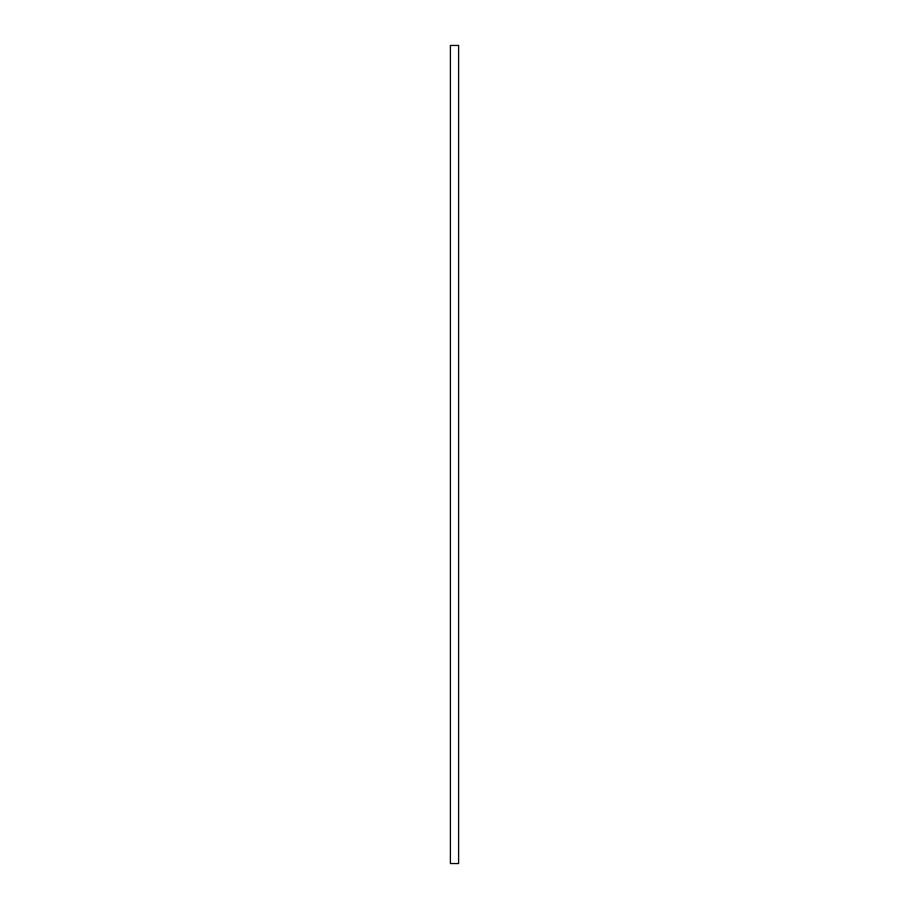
<?xml version="1.0" encoding="UTF-8"?>
<svg xmlns="http://www.w3.org/2000/svg" width="909" height="909" viewBox="0 0 909 909"><rect width="100%" height="100%" fill="white"/><g stroke="black" fill="none" stroke-linecap="round" stroke-linejoin="round"><path stroke-width="1.36" d="M458.602 45.45L450.398 45.45L450.398 863.55L458.602 863.55L458.602 45.45"/></g></svg>
